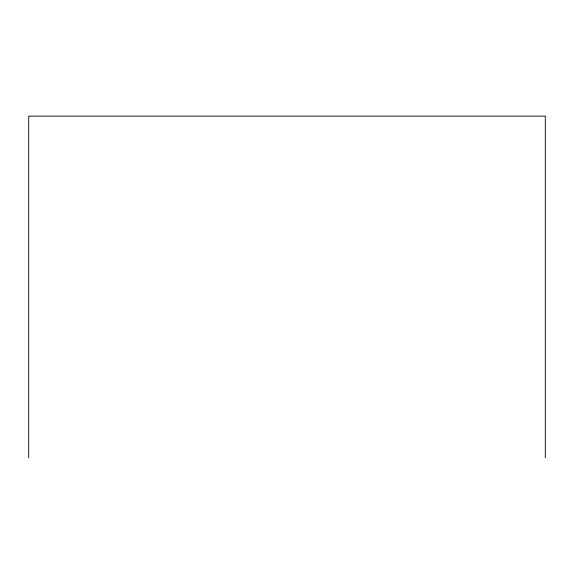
<?xml version="1.0" encoding="UTF-8"?>
<svg xmlns="http://www.w3.org/2000/svg" width="574" height="574" viewBox="0 0 574 574"><rect width="100%" height="100%" fill="white"/><g stroke="black" fill="none" stroke-linecap="round" stroke-linejoin="round"><path stroke-width="0.86" d="M545.3 457.858L545.3 116.142L28.7 116.142L28.7 457.858"/></g></svg>
